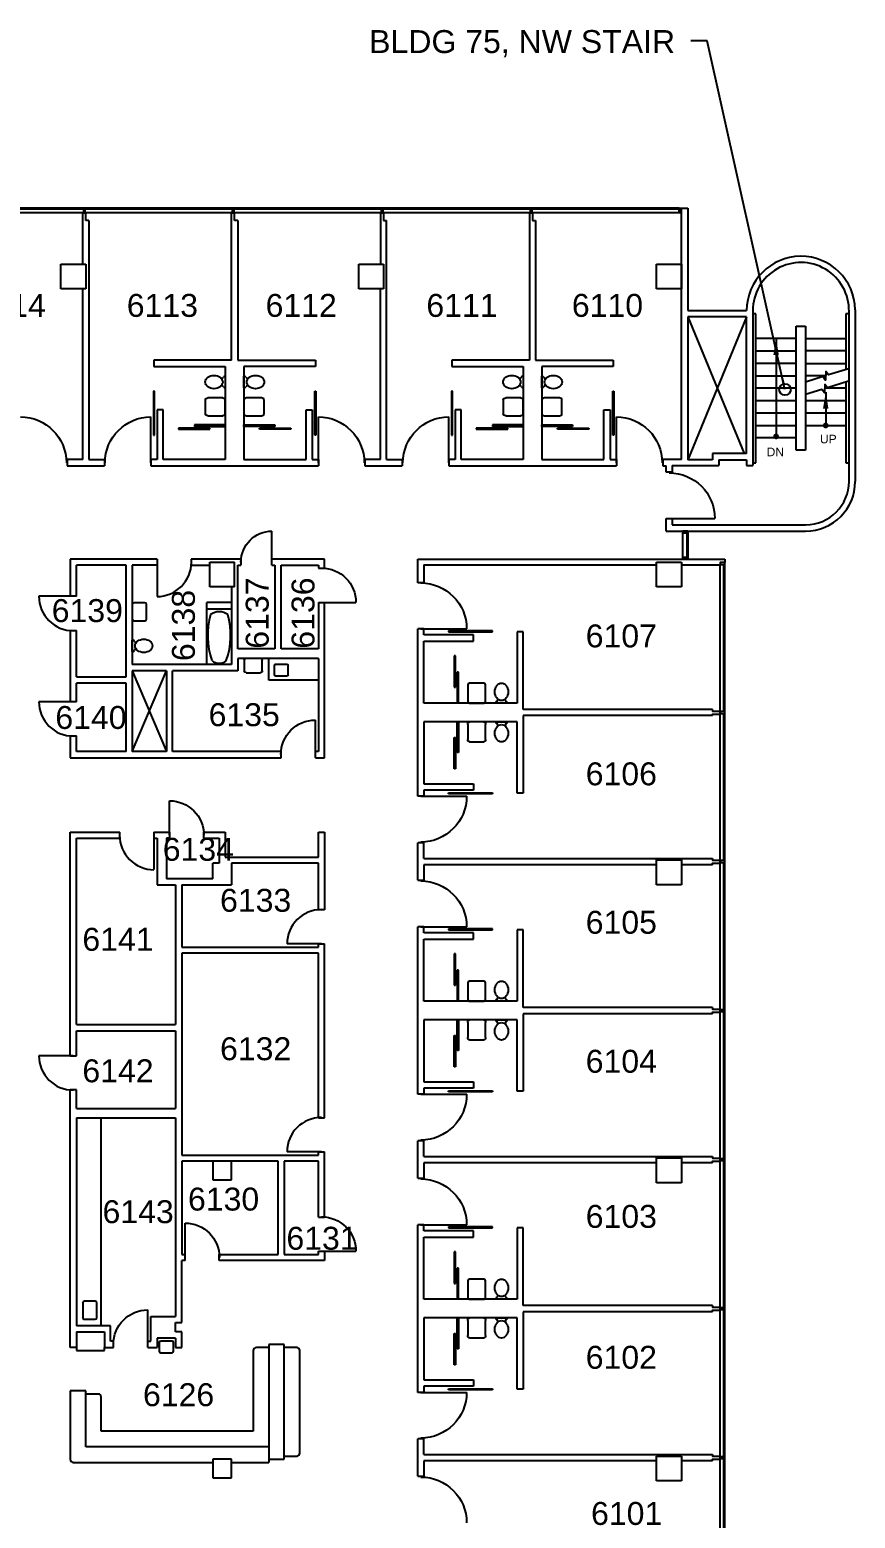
# Model space of a CAD drawing. Extents: x 2546 to 7662, y 1483 to 4928.
# Drawn here: x 6797 to 7662, y 3370 to 4928 of the extents above; entities that cross this region are included whole.
import ezdxf

# ---------------------------------------------------------------- set-up
doc = ezdxf.new("R2010")
doc.units = 0
doc.header["$LTSCALE"] = 150
doc.header["$MEASUREMENT"] = 0
doc.layers.get('0').update_dxf_attribs({"linetype": 'CONTINUOUS'})
for name, color, linetype in [('A-ANNO-TEXT', 4, 'CONTINUOUS'), ('A-ANNO-TEXT-STAIR', 4, 'CONTINUOUS'), ('A-ANNO-TX192', 4, 'CONTINUOUS'), ('A-COLS', 5, 'CONTINUOUS'), ('A-DOOR', 2, 'CONTINUOUS'), ('A-FLOR-CASE', 3, 'CONTINUOUS'), ('A-FLOR-HRAL', 1, 'CONTINUOUS'), ('A-FLOR-PFIX', 2, 'CONTINUOUS'), ('A-FLOR-STRS', 2, 'CONTINUOUS'), ('A-GLAZ', 2, 'CONTINUOUS'), ('A-GLAZ-SILL', 1, 'CONTINUOUS'), ('A-SHFT', 1, 'CONTINUOUS'), ('A-WALL-FULL', 6, 'CONTINUOUS')]:
    doc.layers.add(name, color=color, linetype=linetype)
doc.styles.add('ARIAL', font='arial.ttf')
doc.styles.get("Standard").update_dxf_attribs({"font": 'simplex'})
doc.dimstyles.new('DIM-96', dxfattribs={"dimscale": 96, "dimtxt": 0.18, "dimasz": 0.18, "dimexe": 0.18, "dimexo": 0.0625, "dimgap": 0.09, "dimtad": 0, "dimtih": 1, "dimtoh": 1, "dimdec": 4, "dimzin": 0, "dimdsep": 46, "dimlunit": 4, "dimtxsty": 'Standard', "dimcen": 0.09, "dimadec": 0, "dimazin": 0, "dimtfac": 1, "dimtdec": 4, "dimtofl": 0, "dimtmove": 2, "dimatfit": 3, "dimfxl": 1, "dimtolj": 1, "dimtzin": 0, "dimarcsym": 0})
doc.dimstyles.new('DIM1-4', dxfattribs={"dimscale": 48, "dimtxt": 0.09375, "dimasz": 0.125, "dimexe": 0.125, "dimexo": 0.09375, "dimgap": 0, "dimtad": 1, "dimdec": 4, "dimzin": 7, "dimdsep": 46, "dimlunit": 4, "dimtxsty": 'Standard', "dimcen": 2.25, "dimdle": 1.5, "dimadec": 0, "dimazin": 0, "dimtfac": 1, "dimtdec": 4, "dimtix": 1, "dimtofl": 0, "dimtmove": 2, "dimatfit": 3, "dimfxl": 1, "dimtolj": 1, "dimtzin": 0, "dimarcsym": 0})

# ---------------------------------------------------------------- blocks, each defined once
blk = doc.blocks.new('ELLIPSE', base_point=(7228, 910))
blk.add_circle((7228, 910), 6)
blk = doc.blocks.new('endglaz')
blk.add_line((0, -4), (154, -4))
blk.add_lwpolyline([(156, -5), (156, 0), (154, 0), (154, -5)], close=True)
at = {"layer": 'A-GLAZ-SILL'}
for p, q in [((0, 0), (154, 0)), ((0, -5), (154, -5))]:
    blk.add_line(p, q, dxfattribs=at)

msp = doc.modelspace()

# ---------------------------------------------------------------- linework, layer by layer
at = {"layer": 'A-ANNO-TEXT', "linetype": 'Continuous'}
for points in [[(7655.1, 4573.4), (7634, 4566.9), (7631.3, 4570.4), (7630.9, 4561.6), (7628.3, 4565.1), (7610, 4559.5)], [(7655.1, 4560.4), (7632.9, 4553.5), (7630.2, 4557), (7629.8, 4548.2), (7627.1, 4551.7), (7610, 4546.4)]]:
    msp.add_lwpolyline(points, dxfattribs=at)
at = {"layer": 'A-ANNO-TEXT', "const_width": 3}
for points in [[(7579.1, 4504, -1), (7579.1, 4501, -1)], [(7631.1, 4515.5, -1), (7631.1, 4512.5, -1)]]:
    msp.add_lwpolyline(points, format="xyb", close=True, dxfattribs=at)
at = {"layer": 'A-COLS'}
for p, q in [((6830, 4683), (6856, 4683)), ((6830, 4657), (6830, 4683)), ((6856, 4683), (6856, 4657)), ((7142, 4657), (7142, 4683)), ((7142, 4683), (7168, 4683)), ((7168, 4683), (7168, 4657)), ((7454, 4657), (7454, 4683)), ((7454, 4683), (7480, 4683)), ((7480, 4683), (7480, 4657)), ((6856, 4657), (6830, 4657)), ((7168, 4657), (7142, 4657)), ((7480, 4657), (7454, 4657)), ((6986, 4371), (7012, 4371)), ((6986, 4345), (6986, 4371)), ((7012, 4345), (7012, 4371)), ((7454, 4371), (7480, 4371)), ((7454, 4345), (7454, 4371)), ((7480, 4371), (7480, 4345)), ((7012, 4345), (6986, 4345)), ((7480, 4345), (7454, 4345)), ((7454, 4033.2), (7454, 4059.2)), ((7454, 4059.2), (7480, 4059.2)), ((7480, 4059.2), (7480, 4033.2)), ((7480, 4033.2), (7454, 4033.2)), ((6989.2, 3743.8), (6989.2, 3724.2)), ((7008.7, 3743.8), (6989.2, 3743.8)), ((7008.7, 3724.2), (7008.7, 3743.8)), ((7454, 3747.2), (7480, 3747.2)), ((7454, 3721.2), (7454, 3747.2)), ((7480, 3747.2), (7480, 3721.2)), ((6989.2, 3724.2), (7008.7, 3724.2)), ((7480, 3721.2), (7454, 3721.2)), ((7008.7, 3431.8), (6989.2, 3431.8)), ((6989.2, 3431.8), (6989.2, 3412.2)), ((7008.7, 3412.2), (7008.7, 3431.8)), ((7454, 3435), (7480, 3435)), ((7454, 3409), (7454, 3435)), ((7480, 3435), (7480, 3409)), ((6989.2, 3412.2), (7008.7, 3412.2)), ((7480, 3409), (7454, 3409))]:
    msp.add_line(p, q, dxfattribs=at)
at = {"layer": 'A-DOOR'}
for p, q in [((6927, 4550), (6927, 4504)), ((6928, 4504), (6928, 4550)), ((7096, 4504), (7096, 4550)), ((7097, 4550), (7097, 4504)), ((7239, 4550), (7239, 4504)), ((7240, 4504), (7240, 4550)), ((7408, 4504), (7408, 4550)), ((7409, 4550), (7409, 4504)), ((6924.2, 4475), (6924.2, 4523)), ((7099.8, 4475), (7099.8, 4523)), ((7236.2, 4475), (7236.2, 4523)), ((7411.8, 4475), (7411.8, 4523)), ((6927, 4504), (6928, 4504)), ((6986, 4511.3), (6953, 4511.3)), ((6953, 4511.3), (6953, 4510)), ((6953, 4510), (6986, 4510)), ((7002.2, 4514.5), (6970, 4514.5)), ((6970, 4514.5), (6970, 4513)), ((6970, 4513), (7002.2, 4513)), ((6986, 4510), (6986, 4511.3)), ((7002.2, 4513), (7002.2, 4514.5)), ((7021.7, 4513), (7021.7, 4514.5)), ((7021.7, 4514.5), (7054, 4514.5)), ((7054, 4513), (7021.7, 4513)), ((7038, 4510), (7038, 4511.3)), ((7038, 4511.3), (7071, 4511.3)), ((7071, 4510), (7038, 4510)), ((7054, 4514.5), (7054, 4513)), ((7071, 4511.3), (7071, 4510)), ((7097, 4504), (7096, 4504)), ((7239, 4504), (7240, 4504)), ((7298, 4511.3), (7265, 4511.3)), ((7265, 4511.3), (7265, 4510)), ((7265, 4510), (7298, 4510)), ((7314.2, 4514.5), (7282, 4514.5)), ((7282, 4514.5), (7282, 4513)), ((7282, 4513), (7314.2, 4513)), ((7298, 4510), (7298, 4511.3)), ((7314.2, 4513), (7314.2, 4514.5)), ((7333.7, 4513), (7333.7, 4514.5)), ((7333.7, 4514.5), (7366, 4514.5)), ((7366, 4513), (7333.7, 4513)), ((7350, 4510), (7350, 4511.3)), ((7350, 4511.3), (7383, 4511.3)), ((7383, 4510), (7350, 4510)), ((7366, 4514.5), (7366, 4513)), ((7383, 4511.3), (7383, 4510)), ((7409, 4504), (7408, 4504)), ((7467, 4416.5), (7515, 4416.5)), ((7051, 4371), (7051, 4403.4)), ((6930.7, 4371), (6930.7, 4335)), ((6843, 4335.2), (6807, 4335.2)), ((7103, 4328.7), (7139, 4328.7)), ((7207, 4301.2), (7255, 4301.2)), ((7282, 4298.9), (7236, 4298.9)), ((7236, 4298.9), (7236, 4297.9)), ((7236, 4297.9), (7282, 4297.9)), ((7282, 4297.9), (7282, 4298.9)), ((7243.3, 4272.9), (7242, 4272.9)), ((7242, 4272.9), (7242, 4239.9)), ((7243.3, 4239.9), (7243.3, 4272.9)), ((7246.5, 4255.9), (7245, 4255.9)), ((7245, 4255.9), (7245, 4223.7)), ((7246.5, 4223.7), (7246.5, 4255.9)), ((7242, 4239.9), (7243.3, 4239.9)), ((6843, 4224.8), (6807, 4224.8)), ((7245, 4223.7), (7246.5, 4223.7)), ((7096.5, 4169.5), (7096.5, 4205.5)), ((7245, 4171.5), (7245, 4203.8)), ((7245, 4203.8), (7246.5, 4203.8)), ((7246.5, 4203.8), (7246.5, 4171.5)), ((7242, 4154.5), (7242, 4187.5)), ((7242, 4187.5), (7243.3, 4187.5)), ((7243.3, 4187.5), (7243.3, 4154.5)), ((7246.5, 4171.5), (7245, 4171.5)), ((7243.3, 4154.5), (7242, 4154.5)), ((7236, 4128.5), (7236, 4129.5)), ((7236, 4129.5), (7282, 4129.5)), ((7282, 4129.5), (7282, 4128.5)), ((6943.8, 4085), (6943.8, 4121)), ((7207, 4125.8), (7255, 4125.8)), ((7282, 4128.5), (7236, 4128.5)), ((6927.5, 4085), (6927.5, 4049)), ((7207, 3989.2), (7255, 3989.2)), ((7282, 3986.9), (7236, 3986.9)), ((7236, 3986.9), (7236, 3985.9)), ((7236, 3985.9), (7282, 3985.9)), ((7282, 3985.9), (7282, 3986.9)), ((7103, 3971.2), (7067, 3971.2)), ((7243.3, 3960.9), (7242, 3960.9)), ((7242, 3960.9), (7242, 3927.9)), ((7243.3, 3927.9), (7243.3, 3960.9)), ((7246.5, 3943.9), (7245, 3943.9)), ((7245, 3943.9), (7245, 3911.7)), ((7246.5, 3911.7), (7246.5, 3943.9)), ((7242, 3927.9), (7243.3, 3927.9)), ((7245, 3911.7), (7246.5, 3911.7)), ((7245, 3859.5), (7245, 3891.8)), ((7245, 3891.8), (7246.5, 3891.8)), ((7246.5, 3891.8), (7246.5, 3859.5)), ((7242, 3842.5), (7242, 3875.5)), ((7242, 3875.5), (7243.3, 3875.5)), ((7243.3, 3875.5), (7243.3, 3842.5)), ((6843, 3854.2), (6807, 3854.2)), ((7246.5, 3859.5), (7245, 3859.5)), ((7243.3, 3842.5), (7242, 3842.5)), ((7207, 3813.8), (7255, 3813.8)), ((7236, 3816.5), (7236, 3817.5)), ((7236, 3817.5), (7282, 3817.5)), ((7282, 3816.5), (7236, 3816.5)), ((7282, 3817.5), (7282, 3816.5)), ((7103, 3753.5), (7067, 3753.5)), ((6960, 3643), (6960, 3679)), ((7207, 3677.2), (7255, 3677.2)), ((7282, 3674.9), (7236, 3674.9)), ((7236, 3674.9), (7236, 3673.9)), ((7236, 3673.9), (7282, 3673.9)), ((7282, 3673.9), (7282, 3674.9)), ((7103, 3649.5), (7139, 3649.5)), ((7243.3, 3648.9), (7242, 3648.9)), ((7242, 3648.9), (7242, 3615.9)), ((7243.3, 3615.9), (7243.3, 3648.9)), ((7246.5, 3631.9), (7245, 3631.9)), ((7245, 3631.9), (7245, 3599.7)), ((7246.5, 3599.7), (7246.5, 3631.9)), ((7242, 3615.9), (7243.3, 3615.9)), ((7245, 3599.7), (7246.5, 3599.7)), ((6921, 3552), (6921, 3588)), ((7245, 3547.5), (7245, 3579.8)), ((7245, 3579.8), (7246.5, 3579.8)), ((7246.5, 3579.8), (7246.5, 3547.5)), ((7242, 3530.5), (7242, 3563.5)), ((7242, 3563.5), (7243.3, 3563.5)), ((7243.3, 3563.5), (7243.3, 3530.5)), ((7246.5, 3547.5), (7245, 3547.5)), ((7243.3, 3530.5), (7242, 3530.5)), ((7207, 3501.8), (7255, 3501.8)), ((7236, 3504.5), (7236, 3505.5)), ((7236, 3505.5), (7282, 3505.5)), ((7282, 3504.5), (7236, 3504.5)), ((7282, 3505.5), (7282, 3504.5))]:
    msp.add_line(p, q, dxfattribs=at)
at = {"layer": 'A-DOOR', "extrusion": (0, 0, -1)}
for centre, major_axis, start_param, end_param in [((6787.8, 4475), (-33.9, 33.9), 0.785398, 2.356194), ((6924.2, 4475), (-33.9, 33.9), 5.497787, 7.068583), ((7099.8, 4475), (-33.9, 33.9), 0.785398, 2.356194), ((7236.2, 4475), (-33.9, 33.9), 5.497787, 7.068583), ((7411.8, 4475), (-33.9, 33.9), 0.785398, 2.356194), ((7467, 4416.5), (33.9, 33.9), 5.497787, 7.068583), ((7051, 4371), (22.9, 22.9), 3.926991, 5.497787), ((7103, 4328.7), (-25.5, 25.5), 0.785398, 2.356194), ((7207, 4301.2), (33.9, 33.9), -0.785398, 0.785398), ((7096.5, 4169.5), (25.5, 25.5), 3.926991, 5.497787), ((6943.8, 4085), (-25.5, 25.5), 0.785398, 2.356194), ((7207, 4125.8), (33.9, 33.9), 0.785398, 2.356194), ((7207, 3989.2), (33.9, 33.9), -0.785398, 0.785398), ((7207, 3813.8), (33.9, 33.9), 0.785398, 2.356194), ((7207, 3677.2), (33.9, 33.9), -0.785398, 0.785398), ((6960, 3643), (-25.5, 25.5), 0.785398, 2.356194), ((7103, 3649.5), (-25.5, 25.5), 0.785398, 2.356194), ((6921, 3552), (25.5, 25.5), 3.926991, 5.497787), ((7207, 3501.8), (33.9, 33.9), 0.785398, 2.356194), ((7207, 3365.2), (33.9, 33.9), -0.785398, 0.785398)]:
    msp.add_ellipse(centre, major_axis=major_axis, ratio=1, start_param=start_param, end_param=end_param, dxfattribs=at)
at = {"layer": 'A-DOOR'}
for centre, major_axis, start_param, end_param in [((6930.7, 4371), (25.5, 25.5), 3.926991, 5.497787), ((6843, 4335.2), (-25.5, 25.5), 0.785398, 2.356194), ((6843, 4224.8), (-25.5, 25.5), 0.785398, 2.356194), ((6927.5, 4085), (-25.5, 25.5), 0.785398, 2.356194), ((7103, 3971.2), (25.5, 25.5), 0.785398, 2.356194), ((6843, 3854.2), (-25.5, 25.5), 0.785398, 2.356194), ((7103, 3753.5), (25.5, 25.5), 0.785398, 2.356194)]:
    msp.add_ellipse(centre, major_axis=major_axis, ratio=1, start_param=start_param, end_param=end_param, dxfattribs=at)
at = {"layer": 'A-FLOR-CASE'}
for p, q in [((7047.8, 4247.5), (7047.8, 4270.2)), ((7099.8, 4247.5), (7047.8, 4247.5)), ((6872.2, 3571.5), (6872.2, 3789.2)), ((6846.2, 3548.8), (6846.2, 3545.5)), ((6846.2, 3545.5), (6875.5, 3545.5)), ((6875.5, 3545.5), (6875.5, 3548.8)), ((7031.5, 3545.5), (7031.5, 3461)), ((7047.8, 3548.8), (7034.8, 3548.8)), ((7047.8, 3552), (7047.8, 3428.5)), ((7064, 3552), (7047.8, 3552)), ((7064, 3431.8), (7064, 3552)), ((7077, 3548.8), (7064, 3548.8)), ((7080.2, 3438.2), (7080.2, 3545.5)), ((6856, 3503.2), (6839.8, 3503.2)), ((6839.8, 3503.2), (6839.8, 3431.8)), ((6856, 3444.8), (6856, 3503.2)), ((6869, 3500), (6856, 3500)), ((6872.2, 3461), (6872.2, 3496.8)), ((7031.5, 3461), (6872.2, 3461)), ((7047.8, 3444.8), (6856, 3444.8)), ((6843, 3428.5), (6989.2, 3428.5)), ((7008.7, 3428.5), (7047.8, 3428.5)), ((7047.8, 3431.8), (7064, 3431.8)), ((7064, 3435), (7077, 3435))]:
    msp.add_line(p, q, dxfattribs=at)
for centre, start, end in [((7034.8, 3545.5), 90, 180), ((7077, 3545.5), 0, 90), ((6869, 3496.8), 0, 90), ((6843, 3431.8), 180, 270), ((7077, 3438.2), 270, 0)]:
    msp.add_arc(centre, 3.25, start, end, dxfattribs=at)
at = {"layer": 'A-FLOR-HRAL'}
for p, q in [((7558, 4631), (7554.8, 4631)), ((7558, 4475), (7558, 4631)), ((7652.2, 4631), (7652.2, 4572.5)), ((7655.5, 4631), (7652.2, 4631)), ((7652.2, 4559.5), (7652.2, 4475)), ((7554.8, 4475), (7558, 4475)), ((7652.2, 4475), (7655.5, 4475))]:
    msp.add_line(p, q, dxfattribs=at)
at = {"layer": 'A-FLOR-PFIX'}
for p, q in [((7002.2, 4565.5), (7002.2, 4553.5)), ((7021.7, 4553.5), (7021.7, 4565.5)), ((7314.2, 4565.5), (7314.2, 4553.5)), ((7333.7, 4553.5), (7333.7, 4565.5)), ((6928, 4550), (6927, 4550)), ((6981.2, 4541), (6981.2, 4526)), ((6999.6, 4542.9), (6983.9, 4542.9)), ((7002.2, 4526), (7002.2, 4541)), ((7021.7, 4541), (7021.7, 4526)), ((7040.1, 4542.9), (7024.4, 4542.9)), ((7042.8, 4526), (7042.8, 4541)), ((7096, 4550), (7097, 4550)), ((7240, 4550), (7239, 4550)), ((7293.2, 4541), (7293.2, 4526)), ((7311.6, 4542.9), (7295.9, 4542.9)), ((7314.2, 4526), (7314.2, 4541)), ((7333.7, 4541), (7333.7, 4526)), ((7352.1, 4542.9), (7336.4, 4542.9)), ((7354.8, 4526), (7354.8, 4541)), ((7408, 4550), (7409, 4550)), ((6983.9, 4524.1), (6999.6, 4524.1)), ((7024.4, 4524.1), (7040.1, 4524.1)), ((7295.9, 4524.1), (7311.6, 4524.1)), ((7336.4, 4524.1), (7352.1, 4524.1)), ((6904.7, 4326.5), (6904.7, 4311.5)), ((6917.9, 4328.4), (6906.6, 4328.4)), ((6919.8, 4311.5), (6919.8, 4326.5)), ((6982.8, 4263.8), (6982.8, 4322.2)), ((6906.6, 4309.6), (6917.9, 4309.6)), ((6904.7, 4277.3), (6904.7, 4289.3)), ((7039, 4270.2), (7024, 4270.2)), ((7022.1, 4268.4), (7022.1, 4257.1)), ((7024, 4255.2), (7039, 4255.2)), ((7040.9, 4257.1), (7040.9, 4268.4)), ((7053.2, 4262.2), (7053.2, 4253.2)), ((7066.8, 4263.8), (7054.8, 4263.8)), ((7068.2, 4253.2), (7068.2, 4262.2)), ((7054.8, 4251.8), (7066.8, 4251.8)), ((7256.1, 4241.6), (7256.1, 4225.9)), ((7273, 4244.2), (7258, 4244.2)), ((7274.9, 4225.9), (7274.9, 4241.6)), ((7258, 4223.2), (7273, 4223.2)), ((7297.5, 4223.2), (7285.5, 4223.2)), ((7256.1, 4201.1), (7256.1, 4185.4)), ((7273, 4203.8), (7258, 4203.8)), ((7274.9, 4185.4), (7274.9, 4201.1)), ((7285.5, 4203.8), (7297.5, 4203.8)), ((7258, 4182.8), (7273, 4182.8)), ((7256.1, 3929.6), (7256.1, 3913.9)), ((7273, 3932.2), (7258, 3932.2)), ((7274.9, 3913.9), (7274.9, 3929.6)), ((7258, 3911.2), (7273, 3911.2)), ((7297.5, 3911.2), (7285.5, 3911.2)), ((7256.1, 3889.1), (7256.1, 3873.4)), ((7273, 3891.8), (7258, 3891.8)), ((7274.9, 3873.4), (7274.9, 3889.1)), ((7285.5, 3891.8), (7297.5, 3891.8)), ((7258, 3870.8), (7273, 3870.8)), ((7256.1, 3617.6), (7256.1, 3601.9)), ((7273, 3620.2), (7258, 3620.2)), ((7274.9, 3601.9), (7274.9, 3617.6)), ((6852.8, 3595.2), (6852.8, 3580.2)), ((6865.9, 3597.1), (6854.6, 3597.1)), ((6867.8, 3580.2), (6867.8, 3595.2)), ((7258, 3599.2), (7273, 3599.2)), ((7297.5, 3599.2), (7285.5, 3599.2)), ((6854.6, 3578.4), (6865.9, 3578.4)), ((7256.1, 3577.1), (7256.1, 3561.4)), ((7273, 3579.8), (7258, 3579.8)), ((7274.9, 3561.4), (7274.9, 3577.1)), ((7285.5, 3579.8), (7297.5, 3579.8)), ((6933, 3553.8), (6933, 3544.8)), ((6946.5, 3555.2), (6934.5, 3555.2)), ((6948, 3544.8), (6948, 3553.8)), ((7258, 3558.8), (7273, 3558.8)), ((6934.5, 3543.2), (6946.5, 3543.2))]:
    msp.add_line(p, q, dxfattribs=at)
for centre, radius, start, end in [((6998.6, 4565.2), 1.83, 224.344, 337.6996), ((6998.6, 4553.8), 1.79, 21.7988, 138.2571), ((7001.8, 4564), 1.58, 71.5651, 161.5651), ((7001.8, 4555), 1.58, 198.4349, 288.4349), ((7022.2, 4564), 1.58, 18.4349, 108.4349), ((7022.2, 4555), 1.58, 251.5651, 341.5651), ((7025.4, 4565.2), 1.79, 201.7988, 318.2571), ((7025.4, 4553.8), 1.83, 44.344, 157.6996), ((7310.6, 4565.2), 1.83, 224.344, 337.6996), ((7310.6, 4553.8), 1.79, 21.7988, 138.2571), ((7313.8, 4564), 1.58, 71.5651, 161.5651), ((7313.8, 4555), 1.58, 198.4349, 288.4349), ((7334.2, 4564), 1.58, 18.4349, 108.4349), ((7334.2, 4555), 1.58, 251.5651, 341.5651), ((7337.4, 4565.2), 1.79, 201.7988, 318.2571), ((7337.4, 4553.8), 1.83, 44.344, 157.6996), ((6995.8, 4304), 15, 53.1301, 126.8699), ((7062.5, 4294.3), 78.8, 164.0452, 199.5346), ((6929, 4294.3), 78.8, 340.4654, 15.9548), ((6905.2, 4287.8), 1.58, 18.4349, 108.4349), ((6908.4, 4288.9), 1.79, 201.7988, 318.2571), ((6905.2, 4278.8), 1.58, 251.5651, 341.5651), ((6908.4, 4277.6), 1.83, 44.344, 157.6996), ((6995.8, 4275.9), 10.9, 226.3972, 313.6028), ((7054.8, 4262.2), 1.5, 90, 180), ((7066.8, 4262.2), 1.5, 0, 90), ((7054.8, 4253.2), 1.5, 180, 270), ((7066.8, 4253.2), 1.5, 270, 0), ((7287, 4223.7), 1.58, 108.4349, 198.4349), ((7285.8, 4226.9), 1.79, 291.7988, 48.2571), ((7297.2, 4226.9), 1.83, 134.344, 247.6996), ((7296, 4223.7), 1.58, 341.5651, 71.5651), ((7287, 4203.3), 1.58, 161.5651, 251.5651), ((7285.8, 4200.1), 1.83, 314.344, 67.6996), ((7297.2, 4200.1), 1.79, 111.7988, 228.2571), ((7296, 4203.3), 1.58, 288.4349, 18.4349), ((7287, 3911.7), 1.58, 108.4349, 198.4349), ((7285.8, 3914.9), 1.79, 291.7988, 48.2571), ((7297.2, 3914.9), 1.83, 134.344, 247.6996), ((7296, 3911.7), 1.58, 341.5651, 71.5651), ((7287, 3891.3), 1.58, 161.5651, 251.5651), ((7285.8, 3888.1), 1.83, 314.344, 67.6996), ((7297.2, 3888.1), 1.79, 111.7988, 228.2571), ((7296, 3891.3), 1.58, 288.4349, 18.4349), ((7287, 3599.7), 1.58, 108.4349, 198.4349), ((7285.8, 3602.9), 1.79, 291.7988, 48.2571), ((7297.2, 3602.9), 1.83, 134.344, 247.6996), ((7296, 3599.7), 1.58, 341.5651, 71.5651), ((7287, 3579.3), 1.58, 161.5651, 251.5651), ((7285.8, 3576.1), 1.83, 314.344, 67.6996), ((7297.2, 3576.1), 1.79, 111.7988, 228.2571), ((7296, 3579.3), 1.58, 288.4349, 18.4349), ((6934.5, 3553.8), 1.5, 90, 180), ((6946.5, 3553.8), 1.5, 0, 90), ((6934.5, 3544.8), 1.5, 180, 270), ((6946.5, 3544.8), 1.5, 270, 0)]:
    msp.add_arc(centre, radius, start, end, dxfattribs=at)
at = {"layer": 'A-FLOR-PFIX', "extrusion": (0, 0, -1)}
for centre, major_axis, ratio, start_param, end_param in [((6983.9, 4541), (2.62, 0), 0.714286, 3.141593, 4.712389), ((6999.6, 4541), (2.62, 0), 0.714286, 4.712389, 6.283185), ((7295.9, 4541), (2.62, 0), 0.714286, 3.141593, 4.712389), ((7311.6, 4541), (2.62, 0), 0.714286, 4.712389, 6.283185), ((6983.9, 4526), (2.62, 0), 0.714286, 1.570796, 3.141593), ((6999.6, 4526), (2.62, 0), 0.714286, 0, 1.570796), ((7295.9, 4526), (2.62, 0), 0.714286, 1.570796, 3.141593), ((7311.6, 4526), (2.62, 0), 0.714286, 0, 1.570796), ((7024, 4268.4), (-1.33, 1.33), 1, 5.497787, 7.068583), ((7039, 4268.4), (-1.33, 1.33), 1, 0.785398, 2.356194), ((7024, 4257.1), (-1.33, 1.33), 1, 3.926991, 5.497787), ((7039, 4257.1), (-1.33, 1.33), 1, 2.356194, 3.926991), ((7258, 4201.1), (0, 2.62), 0.714286, -1.570796, 0), ((7273, 4201.1), (0, 2.62), 0.714286, 0, 1.570796), ((7258, 4185.4), (0, 2.62), 0.714286, 3.141593, 4.712389), ((7273, 4185.4), (0, 2.62), 0.714286, 1.570796, 3.141593), ((7258, 3889.1), (0, 2.62), 0.714286, -1.570796, 0), ((7273, 3889.1), (0, 2.62), 0.714286, 0, 1.570796), ((7258, 3873.4), (0, 2.62), 0.714286, 3.141593, 4.712389), ((7273, 3873.4), (0, 2.62), 0.714286, 1.570796, 3.141593), ((7258, 3577.1), (0, 2.62), 0.714286, -1.570796, 0), ((7273, 3577.1), (0, 2.62), 0.714286, 0, 1.570796), ((7258, 3561.4), (0, 2.62), 0.714286, 3.141593, 4.712389), ((7273, 3561.4), (0, 2.62), 0.714286, 1.570796, 3.141593)]:
    msp.add_ellipse(centre, major_axis=major_axis, ratio=ratio, start_param=start_param, end_param=end_param, dxfattribs=at)
at = {"layer": 'A-FLOR-PFIX'}
for centre, major_axis, ratio, start_param, end_param in [((7024.4, 4541), (2.62, 0), 0.714286, 1.570796, 3.141593), ((7040.1, 4541), (2.62, 0), 0.714286, 6.283185, 7.853982), ((7336.4, 4541), (2.62, 0), 0.714286, 1.570796, 3.141593), ((7352.1, 4541), (2.62, 0), 0.714286, 6.283185, 7.853982), ((7024.4, 4526), (2.62, 0), 0.714286, 3.141593, 4.712389), ((7040.1, 4526), (2.62, 0), 0.714286, 4.712389, 6.283185), ((7336.4, 4526), (2.62, 0), 0.714286, 3.141593, 4.712389), ((7352.1, 4526), (2.62, 0), 0.714286, 4.712389, 6.283185), ((6906.6, 4326.5), (1.33, 1.33), 1, 0.785398, 2.356194), ((6917.9, 4326.5), (1.33, 1.33), 1, 5.497787, 7.068583), ((6906.6, 4311.5), (1.33, 1.33), 1, 2.356194, 3.926991), ((6917.9, 4311.5), (1.33, 1.33), 1, 3.926991, 5.497787), ((7258, 4241.6), (0, 2.62), 0.714286, 0, 1.570796), ((7273, 4241.6), (0, 2.62), 0.714286, -1.570796, 0), ((7258, 4225.9), (0, 2.62), 0.714286, 1.570796, 3.141593), ((7273, 4225.9), (0, 2.62), 0.714286, 3.141593, 4.712389), ((7258, 3929.6), (0, 2.62), 0.714286, 0, 1.570796), ((7273, 3929.6), (0, 2.62), 0.714286, -1.570796, 0), ((7258, 3913.9), (0, 2.62), 0.714286, 1.570796, 3.141593), ((7273, 3913.9), (0, 2.62), 0.714286, 3.141593, 4.712389), ((7258, 3617.6), (0, 2.62), 0.714286, 0, 1.570796), ((7273, 3617.6), (0, 2.62), 0.714286, -1.570796, 0), ((7258, 3601.9), (0, 2.62), 0.714286, 1.570796, 3.141593), ((7273, 3601.9), (0, 2.62), 0.714286, 3.141593, 4.712389), ((6854.6, 3595.2), (1.33, 1.33), 1, 0.785398, 2.356194), ((6865.9, 3595.2), (1.33, 1.33), 1, 5.497787, 7.068583), ((6854.6, 3580.2), (1.33, 1.33), 1, 2.356194, 3.926991), ((6865.9, 3580.2), (1.33, 1.33), 1, 3.926991, 5.497787)]:
    msp.add_ellipse(centre, major_axis=major_axis, ratio=ratio, start_param=start_param, end_param=end_param, dxfattribs=at)
at = {"layer": 'A-FLOR-STRS'}
for p, q in [((7600.2, 4605), (7558, 4605)), ((7610, 4605), (7652.2, 4605)), ((7558, 4592), (7600.2, 4592)), ((7652.2, 4592), (7610, 4592)), ((7600.2, 4579), (7558, 4579)), ((7558, 4566), (7600.2, 4566)), ((7610, 4579), (7652.2, 4579)), ((7631.1, 4566), (7610, 4566)), ((7600.2, 4553), (7558, 4553)), ((7652.2, 4553), (7630, 4553)), ((7558, 4540), (7600.2, 4540)), ((7610, 4540), (7652.2, 4540)), ((7600.2, 4527), (7558, 4527)), ((7652.2, 4527), (7610, 4527)), ((7558, 4514), (7600.2, 4514)), ((7610, 4514), (7652.2, 4514)), ((7600.2, 4501), (7558, 4501))]:
    msp.add_line(p, q, dxfattribs=at)
at = {"layer": 'A-GLAZ'}
msp.add_line((7485.5, 4401.5), (7485.5, 4376.2), dxfattribs=at)
for points in [[(7479.5, 4736.5), (7477.5, 4736.5), (7477.5, 4741.5), (7479.5, 4741.5)], [(7486.5, 4403.5), (7481.5, 4403.5), (7481.5, 4401.5), (7486.5, 4401.5)], [(7486.5, 4374.2), (7481.5, 4374.2), (7481.5, 4376.2), (7486.5, 4376.2)]]:
    msp.add_lwpolyline(points, close=True, dxfattribs=at)
at = {"layer": 'A-GLAZ-SILL'}
for p, q in [((7481.5, 4376.2), (7481.5, 4401.5)), ((7486.5, 4401.5), (7486.5, 4376.2))]:
    msp.add_line(p, q, dxfattribs=at)
at = {"layer": 'A-SHFT'}
for p, q in [((7548.2, 4627.7), (7486.5, 4478)), ((7486.5, 4627.7), (7545.6, 4484.5)), ((6904.7, 4172.8), (6940.5, 4257.2)), ((6904.7, 4257.2), (6940.5, 4172.8))]:
    msp.add_line(p, q, dxfattribs=at)
at = {"layer": 'A-WALL-FULL'}
for p, q in [((7486.5, 4741.5), (7486.5, 4634.2)), ((6852.8, 4683), (6852.8, 4736.5)), ((6856, 4736.5), (6852.8, 4736.5)), ((6856, 4728.5), (6856, 4736.5)), ((6859.2, 4728.5), (6856, 4728.5)), ((6859.2, 4728.5), (6859.2, 4478.2)), ((7008.7, 4582.2), (7008.7, 4736.5)), ((7012, 4736.5), (7008.7, 4736.5)), ((7012, 4728.5), (7012, 4736.5)), ((7015.2, 4728.5), (7012, 4728.5)), ((7015.2, 4728.5), (7015.2, 4582.2)), ((7164.8, 4736.5), (7168, 4736.5)), ((7164.8, 4736.5), (7164.8, 4683)), ((7168, 4736.5), (7168, 4728.5)), ((7168, 4728.5), (7171.2, 4728.5)), ((7171.2, 4478.2), (7171.2, 4728.5)), ((7320.7, 4736.5), (7324, 4736.5)), ((7320.7, 4736.5), (7320.7, 4582.2)), ((7324, 4736.5), (7324, 4728.5)), ((7324, 4728.5), (7327.2, 4728.5)), ((7327.2, 4728.5), (7327.2, 4582.2)), ((7480, 4478.2), (7480, 4736.5)), ((6852.8, 4478.2), (6852.8, 4657)), ((7164.8, 4478.2), (7164.8, 4657)), ((7486.5, 4634.2), (7548.2, 4634.2)), ((7554.8, 4634.2), (7554.8, 4627.7)), ((7655.5, 4455.5), (7655.5, 4633.4)), ((7662, 4635.1), (7662, 4455.5)), ((7486.5, 4627.7), (7486.5, 4478)), ((7548.2, 4627.7), (7486.5, 4627.7)), ((7548.2, 4484.5), (7548.2, 4627.7)), ((7554.8, 4627.7), (7554.8, 4472.2)), ((7600.2, 4618), (7610, 4618)), ((7600.2, 4488), (7600.2, 4618)), ((7610, 4618), (7610, 4488)), ((7008.7, 4582.2), (6927.5, 4582.2)), ((6927.5, 4582.2), (6927.5, 4575.8)), ((7015.2, 4582.2), (7096.5, 4582.2)), ((7096.5, 4582.2), (7096.5, 4575.8)), ((7320.7, 4582.2), (7239.5, 4582.2)), ((7239.5, 4582.2), (7239.5, 4575.8)), ((7327.2, 4582.2), (7408.5, 4582.2)), ((7408.5, 4582.2), (7408.5, 4575.8)), ((6927.5, 4575.8), (7002.2, 4575.8)), ((7002.2, 4575.8), (7002.2, 4478.2)), ((7021.7, 4575.8), (7021.7, 4478.2)), ((7096.5, 4575.8), (7021.7, 4575.8)), ((7239.5, 4575.8), (7314.2, 4575.8)), ((7314.2, 4575.8), (7314.2, 4478.2)), ((7333.7, 4575.8), (7333.7, 4478.2)), ((7408.5, 4575.8), (7333.7, 4575.8)), ((6937.2, 4530.2), (6930.7, 4530.2)), ((6930.7, 4530.2), (6930.7, 4478.2)), ((6937.2, 4478.2), (6937.2, 4530.2)), ((7086.8, 4530.2), (7093.2, 4530.2)), ((7086.8, 4478.2), (7086.8, 4530.2)), ((7093.2, 4530.2), (7093.2, 4478.2)), ((7249.2, 4530.2), (7242.8, 4530.2)), ((7242.8, 4530.2), (7242.8, 4478.2)), ((7249.2, 4478.2), (7249.2, 4530.2)), ((7398.8, 4530.2), (7405.2, 4530.2)), ((7398.8, 4478.2), (7398.8, 4530.2)), ((7405.2, 4530.2), (7405.2, 4478.2)), ((7610, 4488), (7600.2, 4488)), ((6836.5, 4478.2), (6836.5, 4471.8)), ((6852.8, 4478.2), (6836.5, 4478.2)), ((6859.2, 4478.2), (6875.5, 4478.2)), ((6875.5, 4478.2), (6875.5, 4471.8)), ((6930.7, 4478.2), (6924.2, 4478.2)), ((6924.2, 4478.2), (6924.2, 4471.8)), ((7002.2, 4478.2), (6937.2, 4478.2)), ((7021.7, 4478.2), (7086.8, 4478.2)), ((7093.2, 4478.2), (7099.8, 4478.2)), ((7099.8, 4478.2), (7099.8, 4471.8)), ((7148.5, 4478.2), (7148.5, 4471.8)), ((7164.8, 4478.2), (7148.5, 4478.2)), ((7171.2, 4478.2), (7187.5, 4478.2)), ((7187.5, 4478.2), (7187.5, 4471.8)), ((7242.8, 4478.2), (7236.2, 4478.2)), ((7236.2, 4478.2), (7236.2, 4471.8)), ((7314.2, 4478.2), (7249.2, 4478.2)), ((7333.7, 4478.2), (7398.8, 4478.2)), ((7405.2, 4478.2), (7411.8, 4478.2)), ((7411.8, 4478.2), (7411.8, 4471.8)), ((7460.5, 4478.2), (7460.5, 4471.8)), ((7480, 4478.2), (7460.5, 4478.2)), ((7512.5, 4478), (7486.5, 4478)), ((7512.5, 4484.5), (7512.5, 4478)), ((7548.2, 4484.5), (7512.5, 4484.5)), ((7519, 4478), (7548.2, 4478)), ((7519, 4478), (7519, 4472)), ((7548.2, 4478), (7548.2, 4472.2)), ((7548.2, 4472.2), (7554.8, 4472.2)), ((6836.5, 4471.8), (6875.5, 4471.8)), ((6924.2, 4471.8), (7099.8, 4471.8)), ((7148.5, 4471.8), (7187.5, 4471.8)), ((7236.2, 4471.8), (7411.8, 4471.8)), ((7460.5, 4471.8), (7463.8, 4471.8)), ((7463.8, 4465.2), (7463.8, 4471.8)), ((7470.2, 4465.2), (7463.8, 4465.2)), ((7470.2, 4472), (7470.2, 4465.2)), ((7470.2, 4472), (7519, 4472)), ((7463.8, 4416.5), (7470.2, 4416.5)), ((7463.8, 4403.5), (7463.8, 4416.5)), ((7470.2, 4416.5), (7470.2, 4410)), ((7470.2, 4410), (7610, 4410)), ((7463.8, 4403.5), (7610, 4403.5)), ((6930.7, 4374.2), (6839.8, 4374.2)), ((6839.8, 4374.2), (6839.8, 4335.2)), ((6846.2, 4335.2), (6846.2, 4367.8)), ((6898.2, 4367.8), (6846.2, 4367.8)), ((6898.2, 4250.8), (6898.2, 4367.8)), ((6904.7, 4367.8), (6904.7, 4263.8)), ((6930.7, 4367.8), (6904.7, 4367.8)), ((6930.7, 4374.2), (6930.7, 4367.8)), ((7018.5, 4374.2), (6966.5, 4374.2)), ((6966.5, 4374.2), (6966.5, 4367.8)), ((6966.5, 4367.8), (6986, 4367.8)), ((7015.2, 4280), (7015.2, 4367.8)), ((7015.2, 4367.8), (7018.5, 4367.8)), ((7018.5, 4374.2), (7018.5, 4367.8)), ((7051, 4367.8), (7051, 4374.2)), ((7106.2, 4374.2), (7051, 4374.2)), ((7051, 4367.8), (7054.2, 4367.8)), ((7054.2, 4367.8), (7054.2, 4280)), ((7060.8, 4367.8), (7099.8, 4367.8)), ((7060.8, 4280), (7060.8, 4367.8)), ((7099.8, 4367.8), (7099.8, 4364.5)), ((7099.8, 4364.5), (7106.2, 4364.5)), ((7106.2, 4364.5), (7106.2, 4374.2)), ((7203.8, 4374.2), (7525.5, 4374.2)), ((7203.8, 4349.2), (7203.8, 4374.2)), ((7210.2, 4368), (7454, 4368)), ((7210.2, 4368), (7210.2, 4349.2)), ((7480, 4368), (7520.5, 4368)), ((7210.2, 4349.2), (7203.8, 4349.2)), ((6846.2, 4335.2), (6839.8, 4335.2)), ((7008.7, 4345), (7008.7, 4263.8)), ((7008.7, 4328.7), (6982.8, 4328.7)), ((6982.8, 4322.2), (7008.7, 4322.2)), ((7099.8, 4328.7), (7106.2, 4328.7)), ((7099.8, 4328.7), (7099.8, 4280)), ((7106.2, 4166.2), (7106.2, 4328.7)), ((7203.8, 4125.8), (7203.8, 4301.2)), ((7210.2, 4301.2), (7203.8, 4301.2)), ((7210.2, 4294.8), (7210.2, 4301.2)), ((6839.8, 4299.5), (6846.2, 4299.5)), ((6839.8, 4299.5), (6839.8, 4224.8)), ((6846.2, 4250.8), (6846.2, 4299.5)), ((7262.2, 4294.8), (7210.2, 4294.8)), ((7210.2, 4288.2), (7262.2, 4288.2)), ((7210.2, 4223.2), (7210.2, 4288.2)), ((7262.2, 4288.2), (7262.2, 4294.8)), ((7307.8, 4298), (7307.8, 4223.2)), ((7314.2, 4298), (7307.8, 4298)), ((7314.2, 4216.8), (7314.2, 4298)), ((7054.2, 4280), (7015.2, 4280)), ((7015.2, 4270.2), (7015.2, 4257.2)), ((7099.8, 4270.2), (7015.2, 4270.2)), ((7099.8, 4280), (7060.8, 4280)), ((7099.8, 4270.2), (7099.8, 4172.8)), ((7008.7, 4263.8), (6904.7, 4263.8)), ((6904.7, 4257.2), (6904.7, 4172.8)), ((6940.5, 4257.2), (6904.7, 4257.2)), ((6940.5, 4257.2), (6940.5, 4172.8)), ((7015.2, 4257.2), (6947, 4257.2)), ((6947, 4172.8), (6947, 4257.2)), ((6846.2, 4250.8), (6898.2, 4250.8)), ((6846.2, 4224.8), (6846.2, 4244.2)), ((6898.2, 4244.2), (6846.2, 4244.2)), ((6898.2, 4172.8), (6898.2, 4244.2)), ((6846.2, 4224.8), (6839.8, 4224.8)), ((7307.8, 4223.2), (7210.2, 4223.2)), ((7512.5, 4216.8), (7314.2, 4216.8)), ((7314.2, 4210.2), (7314.2, 4129)), ((7512.5, 4210.2), (7314.2, 4210.2)), ((7307.8, 4203.8), (7210.2, 4203.8)), ((7210.2, 4203.8), (7210.2, 4138.8)), ((7307.8, 4129), (7307.8, 4203.8)), ((6839.8, 4189), (6846.2, 4189)), ((6839.8, 4189), (6839.8, 4166.2)), ((6846.2, 4172.8), (6846.2, 4189)), ((6839.8, 4166.2), (7060.8, 4166.2)), ((6898.2, 4172.8), (6846.2, 4172.8)), ((6940.5, 4172.8), (6904.7, 4172.8)), ((7060.8, 4172.8), (6947, 4172.8)), ((7060.8, 4166.2), (7060.8, 4172.8)), ((7096.5, 4166.2), (7096.5, 4172.8)), ((7099.8, 4172.8), (7096.5, 4172.8)), ((7096.5, 4166.2), (7106.2, 4166.2)), ((7210.2, 4138.8), (7262.2, 4138.8)), ((7262.2, 4132.2), (7210.2, 4132.2)), ((7210.2, 4132.2), (7210.2, 4125.8)), ((7262.2, 4138.8), (7262.2, 4132.2)), ((7210.2, 4125.8), (7203.8, 4125.8)), ((7314.2, 4129), (7307.8, 4129)), ((6839.8, 3854.2), (6839.8, 4088.2)), ((6839.8, 4088.2), (6891.8, 4088.2)), ((6891.8, 4081.8), (6891.8, 4088.2)), ((6927.5, 4088.2), (6927.5, 4081.8)), ((6927.5, 4088.2), (6943.8, 4088.2)), ((6943.8, 4088.2), (6943.8, 4081.8)), ((6979.5, 4088.2), (6979.5, 4081.8)), ((6979.5, 4088.2), (7002.2, 4088.2)), ((7002.2, 4088.2), (7002.2, 4062.2)), ((7099.8, 4088.2), (7106.2, 4088.2)), ((7099.8, 4062.2), (7099.8, 4088.2)), ((7106.2, 4088.2), (7106.2, 4007)), ((6846.2, 3886.8), (6846.2, 4081.8)), ((6846.2, 4081.8), (6891.8, 4081.8)), ((6927.5, 4081.8), (6930.7, 4081.8)), ((6930.7, 4081.8), (6930.7, 4033)), ((6940.5, 4081.8), (6940.5, 4039.5)), ((6943.8, 4081.8), (6940.5, 4081.8)), ((6979.5, 4081.8), (6995.8, 4081.8)), ((6995.8, 4081.8), (6995.8, 4055.8)), ((7210.2, 4077), (7203.8, 4077)), ((7203.8, 4038), (7203.8, 4077)), ((7210.2, 4060.8), (7210.2, 4077)), ((6989.2, 4039.5), (6989.2, 4055.8)), ((6995.8, 4055.8), (6989.2, 4055.8)), ((7002.2, 4062.2), (7099.8, 4062.2)), ((7099.8, 4055.8), (7008.7, 4055.8)), ((7008.7, 4055.8), (7008.7, 4033)), ((7099.8, 4007), (7099.8, 4055.8)), ((7210.2, 4060.8), (7512.5, 4060.8)), ((7210.2, 4054.2), (7210.2, 4038)), ((7454, 4054.2), (7210.2, 4054.2)), ((7512.5, 4054.2), (7480, 4054.2)), ((6989.2, 4039.5), (6940.5, 4039.5)), ((7203.8, 4038), (7210.2, 4038)), ((6930.7, 4033), (6950.2, 4033)), ((6950.2, 4033), (6950.2, 3886.8)), ((6956.8, 4033), (7008.7, 4033)), ((6956.8, 4033), (6956.8, 3968)), ((7106.2, 4007), (7099.8, 4007)), ((7203.8, 3813.8), (7203.8, 3989.2)), ((7210.2, 3989.2), (7203.8, 3989.2)), ((7210.2, 3982.8), (7210.2, 3989.2)), ((7262.2, 3982.8), (7210.2, 3982.8)), ((7210.2, 3976.2), (7262.2, 3976.2)), ((7210.2, 3911.2), (7210.2, 3976.2)), ((7262.2, 3976.2), (7262.2, 3982.8)), ((7307.8, 3986), (7307.8, 3911.2)), ((7314.2, 3986), (7307.8, 3986)), ((7314.2, 3904.8), (7314.2, 3986)), ((6956.8, 3968), (7099.8, 3968)), ((6956.8, 3961.5), (6956.8, 3750.2)), ((7099.8, 3961.5), (6956.8, 3961.5)), ((7099.8, 3971.2), (7106.2, 3971.2)), ((7099.8, 3968), (7099.8, 3971.2)), ((7099.8, 3789.2), (7099.8, 3961.5)), ((7106.2, 3789.2), (7106.2, 3971.2)), ((7307.8, 3911.2), (7210.2, 3911.2)), ((7512.5, 3904.8), (7314.2, 3904.8)), ((7314.2, 3898.2), (7314.2, 3817)), ((7512.5, 3898.2), (7314.2, 3898.2)), ((6846.2, 3886.8), (6950.2, 3886.8)), ((6846.2, 3854.2), (6846.2, 3880.2)), ((6846.2, 3880.2), (6950.2, 3880.2)), ((6950.2, 3880.2), (6950.2, 3799)), ((7210.2, 3891.8), (7210.2, 3826.8)), ((7307.8, 3891.8), (7210.2, 3891.8)), ((7307.8, 3817), (7307.8, 3891.8)), ((6839.8, 3854.2), (6846.2, 3854.2)), ((6846.2, 3818.5), (6839.8, 3818.5)), ((6839.8, 3548.8), (6839.8, 3818.5)), ((6846.2, 3799), (6846.2, 3818.5)), ((7210.2, 3826.8), (7262.2, 3826.8)), ((7210.2, 3820.2), (7210.2, 3813.8)), ((7262.2, 3820.2), (7210.2, 3820.2)), ((7262.2, 3826.8), (7262.2, 3820.2)), ((7210.2, 3813.8), (7203.8, 3813.8)), ((7314.2, 3817), (7307.8, 3817)), ((6846.2, 3799), (6950.2, 3799)), ((6846.2, 3789.2), (6950.2, 3789.2)), ((6846.2, 3789.2), (6846.2, 3571.5)), ((6950.2, 3789.2), (6950.2, 3581.2)), ((7099.8, 3789.2), (7106.2, 3789.2)), ((7210.2, 3765), (7203.8, 3765)), ((7203.8, 3726), (7203.8, 3765)), ((7210.2, 3748.8), (7210.2, 3765)), ((6956.8, 3750.2), (7099.8, 3750.2)), ((6956.8, 3743.8), (6956.8, 3646.2)), ((6989.2, 3743.8), (6956.8, 3743.8)), ((7057.5, 3743.8), (7008.7, 3743.8)), ((7057.5, 3646.2), (7057.5, 3743.8)), ((7064, 3743.8), (7064, 3646.2)), ((7099.8, 3743.8), (7064, 3743.8)), ((7099.8, 3753.5), (7106.2, 3753.5)), ((7099.8, 3750.2), (7099.8, 3753.5)), ((7099.8, 3685.2), (7099.8, 3743.8)), ((7106.2, 3685.2), (7106.2, 3753.5)), ((7210.2, 3748.8), (7512.5, 3748.8)), ((7454, 3742.2), (7210.2, 3742.2)), ((7210.2, 3742.2), (7210.2, 3726)), ((7512.5, 3742.2), (7480, 3742.2)), ((7203.8, 3726), (7210.2, 3726)), ((7099.8, 3685.2), (7106.2, 3685.2)), ((7203.8, 3501.8), (7203.8, 3677.2)), ((7210.2, 3677.2), (7203.8, 3677.2)), ((7210.2, 3670.8), (7210.2, 3677.2)), ((7262.2, 3670.8), (7210.2, 3670.8)), ((7210.2, 3599.2), (7210.2, 3664.2)), ((7210.2, 3664.2), (7262.2, 3664.2)), ((7262.2, 3664.2), (7262.2, 3670.8)), ((7314.2, 3674), (7307.8, 3674)), ((7307.8, 3674), (7307.8, 3599.2)), ((7314.2, 3592.8), (7314.2, 3674)), ((7099.8, 3649.5), (7106.2, 3649.5)), ((7099.8, 3646.2), (7099.8, 3649.5)), ((7106.2, 3649.5), (7106.2, 3639.8)), ((6956.8, 3646.2), (6960, 3646.2)), ((6960, 3639.8), (6956.8, 3639.8)), ((6956.8, 3574.8), (6956.8, 3639.8)), ((6960, 3639.8), (6960, 3646.2)), ((6995.8, 3639.8), (6995.8, 3646.2)), ((6995.8, 3646.2), (7057.5, 3646.2)), ((7106.2, 3639.8), (6995.8, 3639.8)), ((7064, 3646.2), (7099.8, 3646.2)), ((7307.8, 3599.2), (7210.2, 3599.2)), ((7512.5, 3592.8), (7314.2, 3592.8)), ((7314.2, 3586.2), (7314.2, 3505)), ((7512.5, 3586.2), (7314.2, 3586.2)), ((6882, 3571.5), (6846.2, 3571.5)), ((6882, 3555.2), (6882, 3571.5)), ((6924.2, 3581.2), (6950.2, 3581.2)), ((6924.2, 3555.2), (6924.2, 3581.2)), ((6950.2, 3574.8), (6956.8, 3574.8)), ((6950.2, 3565), (6950.2, 3574.8)), ((7307.8, 3579.8), (7210.2, 3579.8)), ((7210.2, 3579.8), (7210.2, 3514.8)), ((7307.8, 3505), (7307.8, 3579.8)), ((6846.2, 3565), (6846.2, 3548.8)), ((6846.2, 3565), (6875.5, 3565)), ((6875.5, 3565), (6875.5, 3548.8)), ((6885.2, 3555.2), (6882, 3555.2)), ((6885.2, 3548.8), (6885.2, 3555.2)), ((6921, 3555.2), (6924.2, 3555.2)), ((6921, 3548.8), (6921, 3555.2)), ((6930.7, 3558.5), (6930.7, 3548.8)), ((6950.2, 3558.5), (6930.7, 3558.5)), ((6956.8, 3565), (6950.2, 3565)), ((6950.2, 3558.5), (6950.2, 3548.8)), ((6956.8, 3548.8), (6956.8, 3565)), ((6846.2, 3548.8), (6839.8, 3548.8)), ((6875.5, 3548.8), (6885.2, 3548.8)), ((6921, 3548.8), (6930.7, 3548.8)), ((6950.2, 3548.8), (6956.8, 3548.8)), ((7210.2, 3514.8), (7262.2, 3514.8)), ((7262.2, 3508.2), (7210.2, 3508.2)), ((7210.2, 3508.2), (7210.2, 3501.8)), ((7262.2, 3514.8), (7262.2, 3508.2)), ((7210.2, 3501.8), (7203.8, 3501.8)), ((7314.2, 3505), (7307.8, 3505)), ((7210.2, 3453), (7203.8, 3453)), ((7203.8, 3414), (7203.8, 3453)), ((7210.2, 3436.8), (7210.2, 3453)), ((7210.2, 3436.8), (7512.5, 3436.8)), ((7454, 3430.2), (7210.2, 3430.2)), ((7210.2, 3430.2), (7210.2, 3414)), ((7512.5, 3430.2), (7480, 3430.2)), ((7203.8, 3414), (7210.2, 3414))]:
    msp.add_line(p, q, dxfattribs=at)
for points in [[(7480, 4736.5), (7479.5, 4736.5), (7479.5, 4741.5), (7486.5, 4741.5)], [(7525.5, 4374.2), (7525.5, 4370.4), (7520.5, 4370.4), (7520.5, 4368)], [(6982.8, 4322.2), (6982.8, 4328.7)], [(7512.5, 4216.8), (7512.5, 4214.9), (7520.5, 4214.9), (7520.5, 4211.9)], [(7512.5, 4210.2), (7512.5, 4211.9), (7520.5, 4211.9), (7520.5, 4214.9)], [(7512.5, 4060.8), (7512.5, 4058.9), (7520.5, 4058.9), (7520.5, 4055.9)], [(7512.5, 4054.2), (7512.5, 4055.9), (7520.5, 4055.9), (7520.5, 4058.9)], [(7512.5, 3904.8), (7512.5, 3902.9), (7520.5, 3902.9), (7520.5, 3899.9)], [(7512.5, 3898.2), (7512.5, 3899.9), (7520.5, 3899.9), (7520.5, 3902.9)], [(7512.5, 3748.8), (7512.5, 3746.9), (7520.5, 3746.9), (7520.5, 3743.9)], [(7512.5, 3742.2), (7512.5, 3743.9), (7520.5, 3743.9), (7520.5, 3746.9)], [(7512.5, 3592.8), (7512.5, 3590.9), (7520.5, 3590.9), (7520.5, 3587.9)], [(7512.5, 3586.2), (7512.5, 3587.9), (7520.5, 3587.9), (7520.5, 3590.9)], [(7512.5, 3436.8), (7512.5, 3434.9), (7520.5, 3434.9), (7520.5, 3431.9)], [(7512.5, 3430.2), (7512.5, 3431.9), (7520.5, 3431.9), (7520.5, 3434.9)]]:
    msp.add_lwpolyline(points, dxfattribs=at)
for centre, radius, start, end in [((7605.1, 4634.2), 56.9, 0.8736, 180), ((7605.1, 4634.2), 50.4, 359.0717, 180), ((7610, 4455.5), 45.5, 270, 0), ((7610, 4455.5), 52, 270, 0)]:
    msp.add_arc(centre, radius, start, end, dxfattribs=at)

# ---------------------------------------------------------------- block references
at = {"layer": 'A-FLOR-PFIX', "xscale": 1.1625, "yscale": 1.525}
for p, rotation in [((6990.3, 4559.5), 270), ((7033.8, 4559.5), 90), ((7302.3, 4559.5), 270), ((7345.8, 4559.5), 90), ((6916.8, 4283.3), 90), ((7291.5, 4235.2), 179.9999999999999), ((7291.5, 3923.2), 179.9999999999999), ((7291.5, 3611.2), 179.9999999999999)]:
    msp.add_blockref('ELLIPSE', p, dxfattribs=dict(at, rotation=rotation))
for p in [(7291.5, 4191.8), (7291.5, 3879.8), (7291.5, 3567.8)]:
    msp.add_blockref('ELLIPSE', p, dxfattribs=at)
at = {"layer": 'A-GLAZ'}
for p, rotation in [((6853.5, 4736.5), 179.9999999999999), ((7009.5, 4736.5), 179.9999999999999), ((7165.5, 4736.5), 179.9999999999999), ((7321.5, 4736.5), 179.9999999999999), ((7477.5, 4736.5), 179.9999999999999), ((7520.5, 4214.4), 90), ((7520.5, 4058.4), 90), ((7520.5, 3902.4), 90), ((7520.5, 3746.4), 90), ((7520.5, 3590.4), 90), ((7520.5, 3434.4), 90), ((7520.5, 3278.4), 90)]:
    msp.add_blockref('endglaz', p, dxfattribs=dict(at, rotation=rotation))

# ---------------------------------------------------------------- texts
at = {"layer": 'A-ANNO-TEXT', "char_height": 9, "width": 30.5, "attachment_point": 2, "style": 'ARIAL'}
for s, insert in [('UP', (7633.8, 4504.3)), ('DN', (7578.3, 4490.8))]:
    msp.add_mtext(s, dxfattribs=dict(at, insert=insert))
at = {"layer": 'A-ANNO-TEXT-STAIR', "style": 'ARIAL'}
msp.add_text('BLDG 75, NW STAIR', height=24, dxfattribs=at).set_placement((7152.9, 4903.9))
at = {"layer": 'A-ANNO-TX192', "style": 'ARIAL'}
for s, p in [('6114', (6739.6, 4627.7)), ('6113', (6899, 4627.7)), ('6112', (7044.4, 4627.7)), ('6111', (7212.8, 4627.7)), ('6110', (7365.2, 4627.7)), ('6139', (6820.4, 4308.2)), ('6107', (7379.7, 4281.7)), ('6135', (6984.7, 4199.2)), ('6140', (6824.2, 4196.3)), ('6106', (7379.7, 4137.3)), ('6134', (6936.7, 4058.3)), ('6133', (6996.7, 4004.9)), ('6105', (7379.7, 3981.9)), ('6141', (6852.5, 3964.1)), ('6132', (6996.7, 3849.5)), ('6142', (6852.5, 3826.4)), ('6104', (7379.7, 3836.4)), ('6130', (6963.1, 3692.1)), ('6143', (6873.6, 3678.9)), ('6103', (7379.7, 3674)), ('6131', (7066.2, 3651.1)), ('6102', (7379.7, 3526.5)), ('6126', (6916, 3487.3)), ('6101', (7385.3, 3363))]:
    msp.add_text(s, height=24, dxfattribs=at).set_placement(p)
for s, p in [('6137', (7047.6, 4280.3)), ('6136', (7095.6, 4280.3)), ('6138', (6970.3, 4267.3))]:
    msp.add_text(s, height=24, rotation=90, dxfattribs=at).set_placement(p)

# ---------------------------------------------------------------- leaders
at = {"layer": 'A-ANNO-TEXT'}
for points in [[(7579.1, 4605), (7579.1, 4502.5)], [(7631.1, 4548.9), (7631.1, 4514)]]:
    msp.add_leader(points, dimstyle='DIM-96', override={"dimgap": 0.09, "dimtad": 0}, dxfattribs=at)
at = {"layer": 'A-ANNO-TEXT-STAIR'}
msp.add_leader([(7588.4, 4551.7), (7506.9, 4916.6), (7489.9, 4916.6)], dimstyle='DIM1-4', override={"dimscale": 96, "dimgap": 0, "dimtad": 0, "dimldrblk": 'DotBlank'}, dxfattribs=at)

doc.saveas('drawing.dxf')
